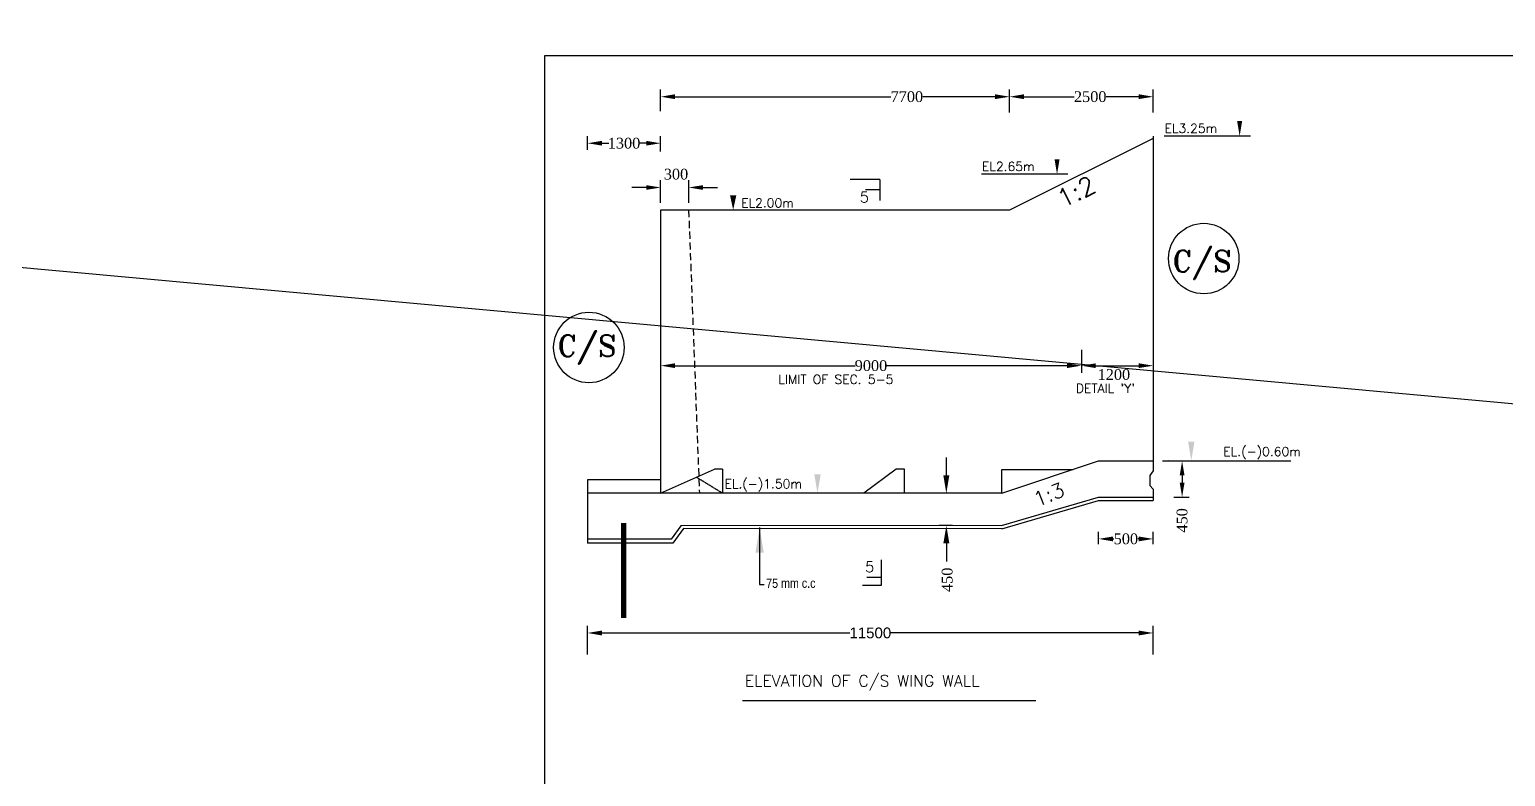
# Model space of a CAD drawing. Extents: x -298162 to 1078160, y -513173 to -216568.
# Drawn here: x 304945 to 325506, y -278743 to -268333 of the extents above; entities that cross this region are included whole.
import ezdxf

# ---------------------------------------------------------------- set-up
doc = ezdxf.new("R2010")
doc.units = 0
doc.header["$MEASUREMENT"] = 0
doc.linetypes.add('DASHED', pattern=[0.75, 0.5, -0.25])
doc.layers.get('0').update_dxf_attribs({"linetype": 'CONTINUOUS'})
doc.layers.get('DEFPOINTS').update_dxf_attribs({"linetype": 'CONTINUOUS'})
for name, color, linetype in [('LINE', 7, 'CONTINUOUS'), ('SLOPEEARTH', 3, 'CONTINUOUS'), ('TEXT', 10, 'CONTINUOUS')]:
    doc.layers.add(name, color=color, linetype=linetype)
doc.styles.add('ARIAL', font='ARIALN.TTF')
doc.styles.add('Arial-20', font='arial.ttf')
doc.styles.add('BIG', font='ROMANT.SHX')
doc.styles.add('SMALL', font='ROMANS.SHX')
doc.styles.get("Standard").update_dxf_attribs({"font": 'times.ttf', "height": 250})
doc.dimstyles.new('3', dxfattribs={"dimtxt": 225, "dimasz": 350, "dimexe": 100, "dimexo": 25, "dimgap": 9, "dimtad": 0, "dimdec": 0, "dimzin": 0, "dimdsep": 46, "dimtxsty": 'Standard', "dimcen": 0, "dimclrt": 256, "dimadec": 0, "dimazin": 0, "dimtfac": 1, "dimtdec": 0, "dimtofl": 0, "dimtmove": 2, "dimatfit": 3, "dimfxl": 1, "dimtolj": 1, "dimtzin": 0, "dimarcsym": 0})

# ---------------------------------------------------------------- blocks, each defined once
blk = doc.blocks.new('*D459')
at = {"layer": 'DEFPOINTS', "color": 0, "lineweight": -2}
for p in [(317830, -274796), (317717, -275246), (317830, -275246)]:
    blk.add_point(p, dxfattribs=at)
at = {"layer": 'LINE', "color": 0, "lineweight": -2}
for p, q in [((317717, -274546), (317717, -274296)), ((317805, -274796), (317617, -274796)), ((317805, -275246), (317617, -275246)), ((317717, -275496), (317717, -275746))]:
    blk.add_line(p, q, dxfattribs=at)
for points in [[(317675, -274546), (317759, -274546), (317717, -274796)], [(317675, -275496), (317759, -275496), (317717, -275246)]]:
    blk.add_solid(points, dxfattribs=at)
at = {"layer": 'LINE', "insert": (317729, -276002), "char_height": 250, "attachment_point": 5, "rotation": 90}
blk.add_mtext('\\A1;{\\H0.6x;450}', dxfattribs=at)
blk = doc.blocks.new('*D460')
at = {"layer": 'DEFPOINTS', "color": 0, "lineweight": -2}
for p in [(320598, -276743), (312718, -277066), (320598, -277066)]:
    blk.add_point(p, dxfattribs=at)
at = {"layer": 'LINE', "color": 0, "lineweight": -2}
for p, q in [((312718, -277041), (312718, -276643)), ((312918, -276743), (316374, -276743)), ((320398, -276743), (316942, -276743)), ((320598, -277041), (320598, -276643))]:
    blk.add_line(p, q, dxfattribs=at)
for points in [[(312918, -276710), (312918, -276777), (312718, -276743)], [(320398, -276710), (320398, -276777), (320598, -276743)]]:
    blk.add_solid(points, dxfattribs=at)
at = {"layer": 'LINE', "insert": (316658, -276743), "char_height": 150, "attachment_point": 5, "style": 'Arial-20'}
blk.add_mtext('\\A1;11500', dxfattribs=at)
blk = doc.blocks.new('*D461')
at = {"layer": 'DEFPOINTS', "color": 0, "lineweight": -2}
for p in [(320598, -275432), (319838, -275530), (320598, -275530)]:
    blk.add_point(p, dxfattribs=at)
at = {"layer": 'LINE', "color": 0, "lineweight": -2}
for p, q in [((319838, -275505), (319838, -275332)), ((320038, -275432), (320052, -275432)), ((320398, -275432), (320384, -275432)), ((320598, -275505), (320598, -275332))]:
    blk.add_line(p, q, dxfattribs=at)
for points in [[(320038, -275399), (320038, -275466), (319838, -275432)], [(320398, -275399), (320398, -275466), (320598, -275432)]]:
    blk.add_solid(points, dxfattribs=at)
at = {"layer": 'LINE', "insert": (320218, -275432), "char_height": 250, "attachment_point": 5}
blk.add_mtext('\\A1;{\\H0.6x;500}', dxfattribs=at)
blk = doc.blocks.new('*D462')
at = {"layer": 'DEFPOINTS', "color": 0, "lineweight": -2}
for p in [(320884, -274346), (320862, -274849), (321001, -274849)]:
    blk.add_point(p, dxfattribs=at)
at = {"layer": 'LINE', "color": 0, "lineweight": -2}
for p, q in [((320909, -274346), (321101, -274346)), ((321001, -274546), (321001, -274649)), ((320887, -274849), (321101, -274849))]:
    blk.add_line(p, q, dxfattribs=at)
for points in [[(320968, -274546), (321035, -274546), (321001, -274346)], [(320968, -274649), (321035, -274649), (321001, -274849)]]:
    blk.add_solid(points, dxfattribs=at)
at = {"layer": 'LINE', "insert": (321001, -275174), "char_height": 250, "attachment_point": 5, "rotation": 90}
blk.add_mtext('\\A1;{\\H0.6x;450}', dxfattribs=at)
blk = doc.blocks.new('*D463')
at = {"layer": 'DEFPOINTS', "color": 0, "lineweight": -2}
for p in [(314128, -270535), (313736, -270774), (314128, -270774)]:
    blk.add_point(p, dxfattribs=at)
at = {"layer": 'LINE', "color": 0, "lineweight": -2}
for p, q in [((313536, -270535), (313336, -270535)), ((313736, -270749), (313736, -270435)), ((314128, -270749), (314128, -270435)), ((314328, -270535), (314528, -270535))]:
    blk.add_line(p, q, dxfattribs=at)
for points in [[(313536, -270502), (313536, -270568), (313736, -270535)], [(314328, -270502), (314328, -270568), (314128, -270535)]]:
    blk.add_solid(points, dxfattribs=at)
at = {"layer": 'LINE', "insert": (313951, -270350), "char_height": 250, "attachment_point": 5}
blk.add_mtext('\\A1;{\\H0.6x;300}', dxfattribs=at)
blk = doc.blocks.new('*D464')
at = {"layer": 'DEFPOINTS', "color": 0, "lineweight": -2}
for p in [(312718, -269918), (312718, -270034), (313736, -270057)]:
    blk.add_point(p, dxfattribs=at)
at = {"layer": 'LINE', "color": 0, "lineweight": -2}
for p, q in [((312718, -270009), (312718, -269818)), ((312918, -269918), (313014, -269918)), ((313536, -269918), (313441, -269918)), ((313736, -270032), (313736, -269818))]:
    blk.add_line(p, q, dxfattribs=at)
for points in [[(312918, -269885), (312918, -269951), (312718, -269918)], [(313536, -269885), (313536, -269951), (313736, -269918)]]:
    blk.add_solid(points, dxfattribs=at)
at = {"layer": 'LINE', "insert": (313227, -269918), "char_height": 250, "attachment_point": 5}
blk.add_mtext('\\A1;{\\H0.6x;1300}', dxfattribs=at)
blk = doc.blocks.new('*D465')
at = {"layer": 'DEFPOINTS', "color": 0, "lineweight": -2}
for p in [(318597, -269270), (313736, -269497), (318597, -269515)]:
    blk.add_point(p, dxfattribs=at)
at = {"layer": 'LINE', "color": 0, "lineweight": -2}
for p, q in [((313736, -269472), (313736, -269170)), ((313936, -269270), (316945, -269270)), ((318397, -269270), (317390, -269270)), ((318597, -269490), (318597, -269170))]:
    blk.add_line(p, q, dxfattribs=at)
for points in [[(313936, -269236), (313936, -269303), (313736, -269270)], [(318397, -269236), (318397, -269303), (318597, -269270)]]:
    blk.add_solid(points, dxfattribs=at)
at = {"layer": 'LINE', "insert": (317167, -269270), "char_height": 250, "attachment_point": 5}
blk.add_mtext('\\A1;{\\H0.6x;7700}', dxfattribs=at)
blk = doc.blocks.new('*D573')
at = {"layer": 'DEFPOINTS', "color": 0, "lineweight": -2}
for p in [(313736, -272746), (319598, -272771), (319598, -273018)]:
    blk.add_point(p, dxfattribs=at)
at = {"layer": 'LINE', "color": 0, "lineweight": -2}
for p, q in [((313736, -272771), (313736, -273118)), ((319598, -272796), (319598, -273118)), ((313936, -273018), (316445, -273018)), ((319398, -273018), (316889, -273018))]:
    blk.add_line(p, q, dxfattribs=at)
for points in [[(313936, -272985), (313936, -273051), (313736, -273018)], [(319398, -272985), (319398, -273051), (319598, -273018)]]:
    blk.add_solid(points, dxfattribs=at)
at = {"layer": 'LINE', "insert": (316667, -273018), "char_height": 250, "attachment_point": 5}
blk.add_mtext('\\A1;{\\H0.6x;9000}', dxfattribs=at)
blk = doc.blocks.new('*D594')
at = {"layer": 'DEFPOINTS', "color": 0, "lineweight": -2}
for p in [(320598, -269270), (318597, -269497), (320598, -269515)]:
    blk.add_point(p, dxfattribs=at)
at = {"layer": 'LINE', "color": 0, "lineweight": -2}
for p, q in [((318597, -269472), (318597, -269170)), ((318797, -269270), (319497, -269270)), ((320398, -269270), (319945, -269270)), ((320598, -269490), (320598, -269170))]:
    blk.add_line(p, q, dxfattribs=at)
for points in [[(318797, -269236), (318797, -269303), (318597, -269270)], [(320398, -269236), (320398, -269303), (320598, -269270)]]:
    blk.add_solid(points, dxfattribs=at)
at = {"layer": 'LINE', "insert": (319721, -269270), "char_height": 250, "attachment_point": 5}
blk.add_mtext('\\A1;{\\H0.6x;2500}', dxfattribs=at)
blk = doc.blocks.new('*D595')
at = {"layer": 'DEFPOINTS', "color": 0, "lineweight": -2}
for p in [(319598, -272771), (320598, -272771), (320598, -273018)]:
    blk.add_point(p, dxfattribs=at)
at = {"layer": 'LINE', "color": 0, "lineweight": -2}
for p, q in [((319598, -272796), (319598, -273118)), ((320598, -272796), (320598, -273118)), ((319798, -273018), (320398, -273018))]:
    blk.add_line(p, q, dxfattribs=at)
for points in [[(319798, -272985), (319798, -273051), (319598, -273018)], [(320398, -272985), (320398, -273051), (320598, -273018)]]:
    blk.add_solid(points, dxfattribs=at)
at = {"layer": 'LINE', "insert": (320051, -273142), "char_height": 250, "attachment_point": 5}
blk.add_mtext('\\A1;{\\H0.6x;1200}', dxfattribs=at)

msp = doc.modelspace()

# ---------------------------------------------------------------- linework, layer by layer
at = {"color": 0}
for p, q in [((320597.903, -269819.996), (320597.903, -274346.405)), ((313736.276, -270850.038), (313736.276, -274796.405)), ((312718.873, -274608.905), (312718.873, -275490.155)), ((312718.873, -274608.905), (312718.873, -274796.405)), ((313736.276, -274608.905), (312718.873, -274608.905)), ((318488.178, -274796.405), (312718.873, -274796.405)), ((314020.206, -275249.578), (313885.733, -275433.905)), ((314054.004, -275288.007), (313909.032, -275490.155)), ((318499.087, -275246.061), (314020.206, -275249.578)), ((318488.178, -275292.218), (314054.004, -275288.007)), ((313885.733, -275433.905), (312718.33, -275433.905)), ((313909.032, -275490.155), (312718.33, -275490.155))]:
    msp.add_line(p, q, dxfattribs=at)
at = {"color": 0, "linetype": 'DASHED'}
msp.add_line((314598.776, -274796.405), (314234.374, -274572.261), dxfattribs=at)
at = {"color": 0, "const_width": 75}
msp.add_lwpolyline([(313221.238, -275208.905), (313221.238, -276533.265)], dxfattribs=at)
at = {"layer": 'LINE', "color": 1, "linetype": 'ByBlock', "lineweight": -2}
msp.add_line((-298162.249, -216567.594), (1078159.826, -342283.3), dxfattribs=at)
at = {"layer": 'LINE', "color": 0}
for p, q in [((320596.903, -269851.038), (318597.486, -270850.747)), ((320597.903, -269819.996), (320597.903, -271850.538)), ((321953.457, -269819.996), (320751.461, -269819.996)), ((319409.733, -270350.892), (318207.737, -270350.892)), ((316791.749, -270422.158), (316375.749, -270422.158)), ((316791.749, -270567.158), (316592.749, -270567.158)), ((316791.749, -270422.158), (316791.749, -270716.158)), ((318597.486, -270850.747), (313736.276, -270850.038)), ((320598.903, -270850.038), (320596.903, -270851.038)), ((313736.276, -273938.265), (313736.276, -274162.265)), ((313736.276, -274796.405), (314486.276, -274458.905)), ((314598.776, -274458.905), (314486.276, -274458.905)), ((314598.776, -274458.905), (314598.776, -274796.405)), ((317019.49, -274458.905), (316569.49, -274796.405)), ((317131.99, -274458.905), (317019.49, -274458.905)), ((317131.99, -274796.405), (317131.99, -274458.905)), ((318488.178, -274796.405), (319838.178, -274346.405)), ((318488.178, -274796.405), (318488.178, -274464.667)), ((319838.178, -274346.405), (320597.903, -274346.405)), ((320727.903, -274346.405), (322318.903, -274346.405)), ((322513.822, -274349.255), (320814.029, -274346.405)), ((322513.822, -274349.255), (320814.029, -274349.255)), ((318487.426, -275246.046), (319838.178, -274848.628)), ((318488.178, -275292.218), (319838.178, -274894.833)), ((319838.178, -274848.628), (320597.903, -274848.628)), ((319838.178, -274894.833), (320597.903, -274894.833)), ((316806.974, -275725.815), (316806.974, -276079.815)), ((316806.974, -276079.815), (316549.121, -276079.815)), ((316806.974, -275970.815), (316608.974, -275970.815))]:
    msp.add_line(p, q, dxfattribs=at)
at = {"layer": 'LINE', "color": 0, "linetype": 'DASHED', "ltscale": 200}
msp.add_line((314127.098, -270850.038), (314276.693, -274796.405), dxfattribs=at)
at = {"layer": 'LINE', "color": 0, "linetype": 'ByBlock', "lineweight": -2}
msp.add_line((318488.178, -274464.667), (319483.391, -274464.667), dxfattribs=at)
at = {"layer": 'LINE', "color": 0}
msp.add_lwpolyline([(312117.714, -288827.221), (340579.36, -288827.221), (340579.36, -268700.771), (312117.714, -268700.771)], close=True, dxfattribs=at)
msp.add_lwpolyline([(320597.903, -274346.405), (320597.903, -274485.728), (320553.215, -274546.761), (320553.215, -274688.217), (320597.903, -274737.279), (320597.903, -274894.833)], dxfattribs=at)
at = {"layer": 'LINE', "color": 0, "const_width": 20}
msp.add_lwpolyline([(314877.199, -277686.441), (318967.495, -277686.441)], dxfattribs=at)
at = {"layer": 'LINE', "color": 0}
for centre in [(321302.61, -271525.272), (312737.676, -272764.719)]:
    msp.add_circle(centre, 490.977, dxfattribs=at)
at = {"layer": 'SLOPEEARTH', "color": 0}
for points in [[(321767.886, -269609.996), (321837.886, -269609.996), (321802.886, -269819.996)], [(319224.162, -270140.892), (319294.162, -270140.892), (319259.162, -270350.892)], [(314703.784, -270644.304), (314791.284, -270644.304), (314747.534, -270847.452)], [(321085.24, -274078.905), (321172.74, -274078.905), (321128.99, -274341.405)], [(315878.345, -274533.905), (315965.845, -274533.905), (315922.095, -274796.405)]]:
    msp.add_solid(points, dxfattribs=at)

# ---------------------------------------------------------------- texts
at = {"layer": 'LINE', "color": 0, "style": 'SMALL'}
for s, height, rotation, p in [('1:2', 253, 26.2568766, (319337.819, -270826.407)), ('1:3', 202.4, 21.6937216, (318981.4, -274986.211))]:
    msp.add_text(s, height=height, rotation=rotation, dxfattribs=at).set_placement(p)
at = {"layer": 'LINE', "color": 0}
for s, height, style, p in [('C/S', 300, 'BIG', (320866.728, -271712.337)), ('C/S', 300, 'BIG', (312297.798, -272891.193)), ('75 mm c.c', 130, 'ARIAL', (315207.416, -276113.953)), ('ELEVATION OF C/S WING WALL', 160, 'BIG', (314908.331, -277490.259))]:
    msp.add_text(s, height=height, dxfattribs=dict(at, style=style)).set_placement(p)
at = {"layer": 'TEXT', "color": 0, "style": 'BIG'}
for s, height, p in [('EL3.25m', 126, (320756.132, -269773.802)), ('EL2.65m', 126, (318212.408, -270304.698)), ('EL2.00m', 126, (314858.507, -270812.471)), ('5', 150, (316510.69, -270743.612)), ('LIMIT OF SEC. 5-5 ', 126, (315375.466, -273272.032)), ("DETAIL 'Y' ", 126, (319520.386, -273395.397)), ('EL.(-)0.60m', 126, (321575.709, -274277.406)), ('EL.(-)1.50m', 126, (314626.45, -274727.406)), ('5', 150, (316585.117, -275895.796))]:
    msp.add_text(s, height=height, dxfattribs=at).set_placement(p)

# ---------------------------------------------------------------- dimensions: what is measured, and where the dimension line sits
at = {"layer": 'LINE', "color": 0}
for base, p1, p2, text, override, picture, middle in [((318597.486, -269269.649), (313736.276, -269496.704), (318597.486, -269514.65), '{\\H0.6x;7700}', {"dimtxt": 90, "dimasz": 200}, '*D465', (317167.089, -269269.649)), ((320597.903, -269269.649), (318597.486, -269496.704), (320597.903, -269514.65), '{\\H0.6x;2500}', {"dimtxt": 90, "dimasz": 200}, '*D594', (319720.933, -269269.649)), ((314128.238, -270534.858), (313736.276, -270774.27), (314128.238, -270774.27), '{\\H0.6x;300}', {"dimtxt": 150, "dimasz": 200}, '*D463', (313950.965, -270350.038)), ((320597.903, -273017.991), (319598.154, -272771.035), (320597.903, -272771.035), '{\\H0.6x;1200}', {"dimtxt": 90, "dimasz": 200}, '*D595', (320050.537, -273142.324))]:
    dim = msp.add_linear_dim(base=base, p1=p1, p2=p2, text=text, dimstyle='3', override=override, dxfattribs=at)
    dim.commit()
    dim.dimension.update_dxf_attribs({"geometry": picture, "text_midpoint": middle, "dimtype": 160})
for base, p1, p2, text, override, picture, middle in [((312718.33, -269918.061), (313736.276, -270057.169), (312718.33, -270033.586), '{\\H0.6x;1300}', {"dimtxt": 150, "dimasz": 200}, '*D464', (313227.303, -269918.061)), ((319598.154, -273017.991), (313736.276, -272746.035), (319598.154, -272771.035), '{\\H0.6x;9000}', {"dimtxt": 90, "dimasz": 200}, '*D573', (316667.215, -273017.991)), ((320597.903, -275432.265), (319838.178, -275530.405), (320597.903, -275530.405), '{\\H0.6x;500}', {"dimtxt": 150, "dimasz": 200}, '*D461', (320218.04, -275432.265)), ((320597.903, -276743.329), (312718.33, -277065.768), (320597.903, -277065.768), '11500', {"dimtxt": 150, "dimasz": 200, "dimtxsty": 'Arial-20'}, '*D460', (316658.117, -276743.329))]:
    dim = msp.add_linear_dim(base=base, p1=p1, p2=p2, text=text, dimstyle='3', override=override, dxfattribs=at)
    dim.commit()
    dim.dimension.update_dxf_attribs({"geometry": picture, "text_midpoint": middle})
for base, p1, p2, override, picture, middle in [((317716.887, -275246.061), (317829.724, -274796.405), (317829.724, -275246.061), {"dimtxt": 150, "dimasz": 250}, '*D459', (317728.887, -276002.265)), ((321001.305, -274848.628), (320884.075, -274346.405), (320862.117, -274848.628), {"dimtxt": 150, "dimasz": 200}, '*D462', (321001.305, -275174.304))]:
    dim = msp.add_linear_dim(base=base, p1=p1, p2=p2, angle=90, text='{\\H0.6x;450}', dimstyle='3', override=override, dxfattribs=at)
    dim.commit()
    dim.dimension.update_dxf_attribs({"geometry": picture, "text_midpoint": middle, "dimtype": 160})

# ---------------------------------------------------------------- leaders
msp.add_leader([(315115.679, -275273.085), (315115.679, -276069.085), (315176.998, -276069.085)], dimstyle='3', override={"dimgap": 9, "dimtad": 0}, dxfattribs=at)

doc.saveas('drawing.dxf')
